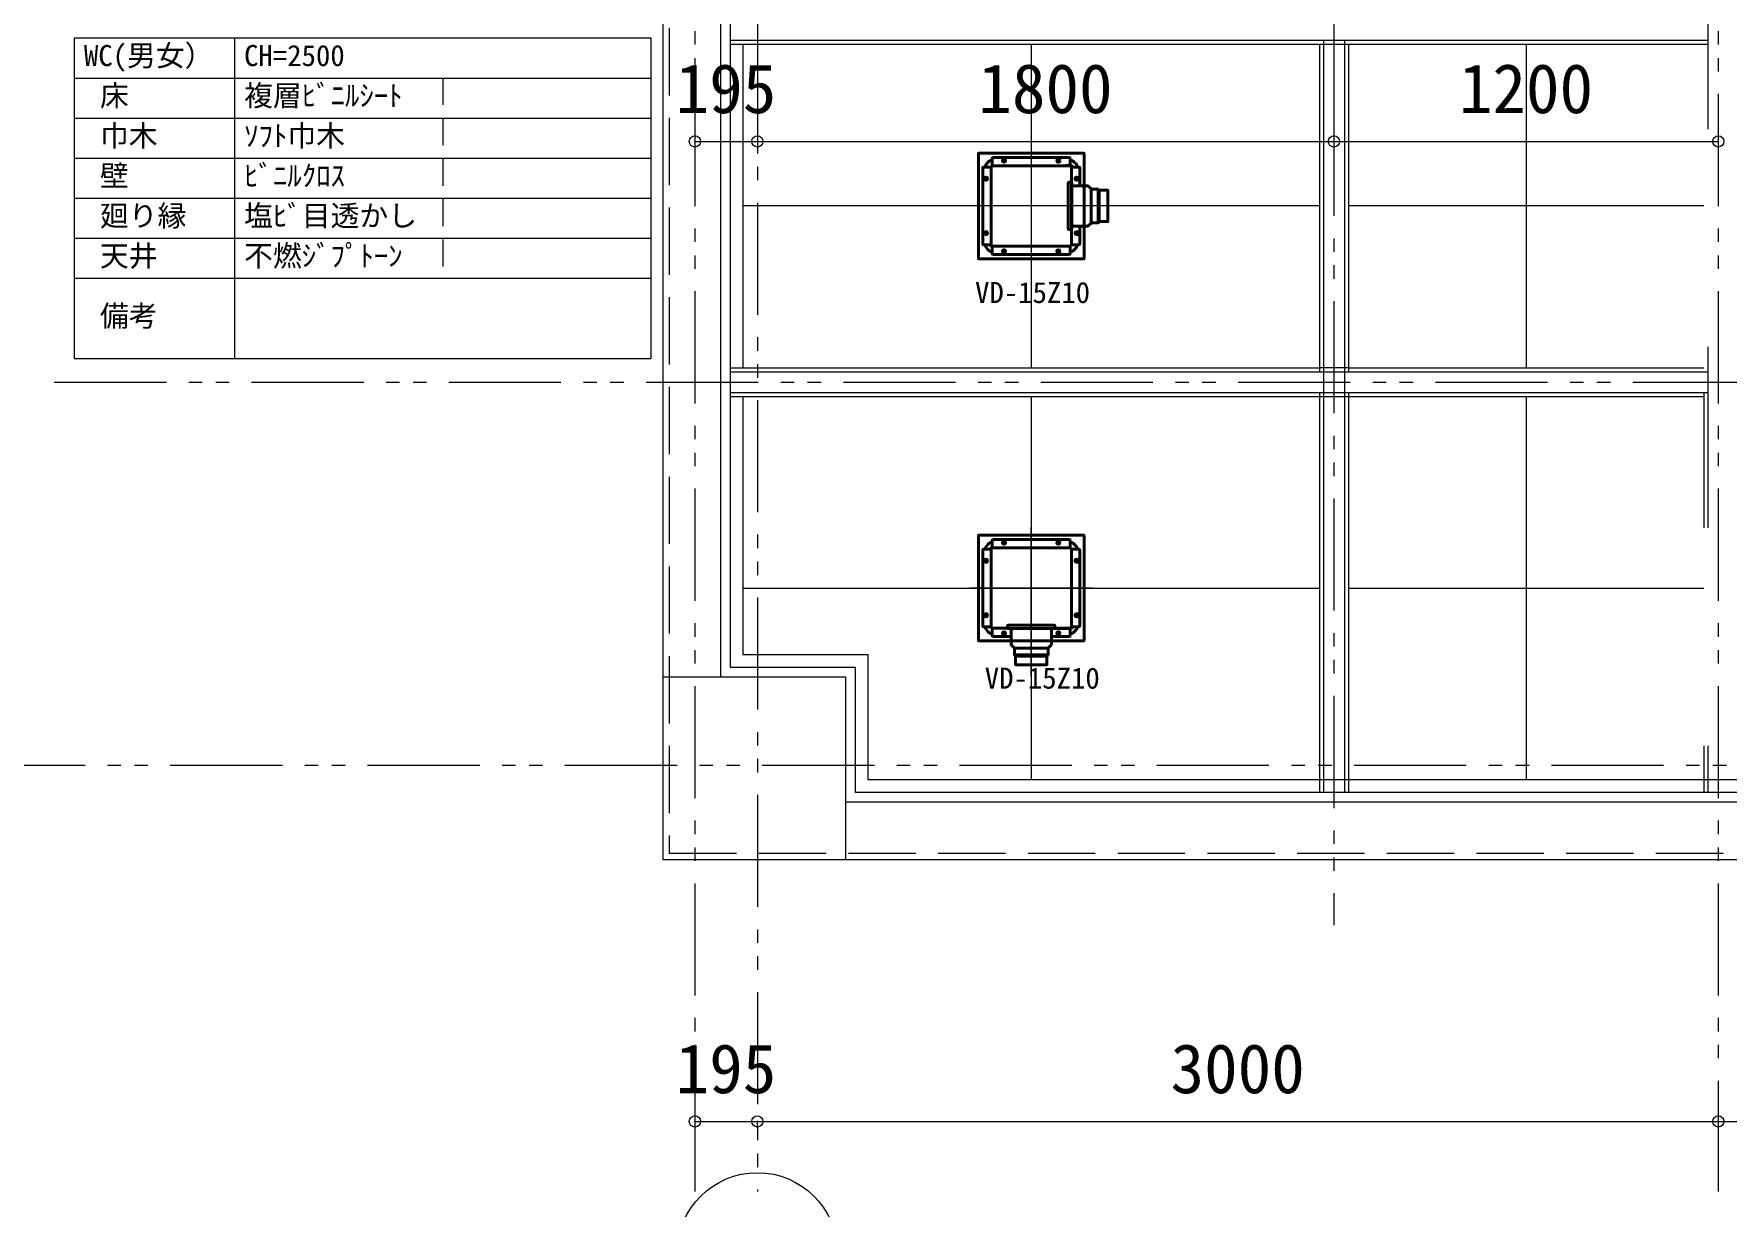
# Model space of a CAD drawing. Units: millimetres at full size. Extents: x -22551 to 92397, y -19340 to 14894.
# Drawn here: x 48363 to 53649, y -7660 to -3998 of the extents above; entities that cross this region are included whole.
import ezdxf
from ezdxf.enums import TextEntityAlignment as Align

# ---------------------------------------------------------------- set-up
doc = ezdxf.new("R2010")
doc.units = ezdxf.units.MM
doc.header["$LTSCALE"] = 70
doc.header["$PDMODE"] = 32
doc.header["$PDSIZE"] = 35
for name, pattern in [('CHAIN2', [12, 9, -1, 1, -1]), ('DASHED1', [1.8, 1.2, -0.6]), ('DASHED3', [4, 3, -1]), ('DOUBLE_CHAIN1', [8.8, 5, -1, 0.6, -0.6, 0.6, -1])]:
    doc.linetypes.add(name, pattern=pattern)
for name, color, linetype, lineweight in [('1-0_1-SP_配管(M00_A-00 １階平面図_190409_150.jww)', 7, 'Continuous', 15), ('2-0_通芯', 7, 'Continuous', 15), ('2-1_躯体', 7, 'Continuous', 15), ('2-2_間仕切り芯', 7, 'DOUBLE_CHAIN1', 15), ('2-3_間仕切り', 7, 'Continuous', 15), ('2-6_3-7', 7, 'Continuous', 15), ('4-4_ジプトーン・ケイカル', 7, 'Continuous', 15), ('9-0_無題1', 5, 'Continuous', 40)]:
    doc.layers.add(name, color=color, linetype=linetype, lineweight=lineweight)
doc.styles.add('ＭＳ ゴシック', font='')
doc.styles.get('ＭＳ ゴシック').set_extended_font_data('MS Gothic')

# ---------------------------------------------------------------- blocks, each defined once
blk = doc.blocks.new('グループ部品-85')
at = {"layer": '9-0_無題1', "color": 7, "linetype": 'CHAIN2', "lineweight": 15}
for p, q in [((51476.52, -6003.55), (51476.52, -5537.42)), ((51667.37, -5727.73), (51284.28, -5727.73))]:
    blk.add_line(p, q, dxfattribs=at)
at = {"layer": '9-0_無題1'}
for p, q in [((51311.52, -5564.23), (51311.52, -5727.73)), ((51311.52, -5564.23), (51311.52, -5727.73)), ((51640.02, -5562.73), (51313.02, -5562.73)), ((51640.02, -5562.73), (51313.02, -5562.73)), ((51336.56, -5596.74), (51341.09, -5592.3)), ((51345.53, -5587.78), (51341.09, -5592.3)), ((51351.02, -5603.23), (51351.02, -5853.23)), ((51602.02, -5602.23), (51352.02, -5602.23)), ((51355.02, -5584.78), (51352.67, -5584.78)), ((51355.02, -5579.23), (51355.02, -5602.23)), ((51358.02, -5576.23), (51476.52, -5576.23)), ((51389.02, -5587.73), (51389.02, -5584.73)), ((51394.02, -5587.73), (51394.02, -5584.73)), ((51595.02, -5576.23), (51476.52, -5576.23)), ((51559.02, -5587.73), (51559.02, -5584.73)), ((51564.02, -5587.73), (51564.02, -5584.73)), ((51598.02, -5579.23), (51598.02, -5602.23)), ((51598.02, -5584.78), (51600.37, -5584.78)), ((51602.02, -5852.63), (51602.02, -5602.23)), ((51607.51, -5587.78), (51611.95, -5592.3)), ((51616.48, -5596.74), (51611.95, -5592.3)), ((51641.52, -5727.73), (51641.52, -5564.23)), ((51641.52, -5727.73), (51641.52, -5564.23)), ((51325.02, -5727.73), (51325.02, -5609.23)), ((51328.02, -5606.23), (51351.02, -5606.23)), ((51336.52, -5640.23), (51333.52, -5640.23)), ((51336.52, -5645.23), (51333.52, -5645.23)), ((51333.56, -5606.23), (51333.56, -5603.88)), ((51625.02, -5606.23), (51602.02, -5606.23)), ((51616.52, -5640.23), (51619.52, -5640.23)), ((51616.52, -5645.23), (51619.52, -5645.23)), ((51619.48, -5606.23), (51619.48, -5603.88)), ((51628.02, -5727.73), (51628.02, -5609.23)), ((51311.52, -5891.23), (51311.52, -5727.73)), ((51311.52, -5891.23), (51311.52, -5727.73)), ((51325.02, -5727.73), (51325.02, -5846.23)), ((51628.02, -5727.73), (51628.02, -5846.23)), ((51641.52, -5727.73), (51641.52, -5891.23)), ((51641.52, -5727.73), (51641.52, -5891.23)), ((51336.52, -5810.23), (51333.52, -5810.23)), ((51616.52, -5810.23), (51619.52, -5810.23)), ((51328.02, -5849.23), (51351.02, -5849.23)), ((51336.52, -5815.23), (51333.52, -5815.23)), ((51333.56, -5849.23), (51333.56, -5851.59)), ((51336.56, -5858.72), (51341.09, -5863.16)), ((51345.53, -5867.69), (51341.09, -5863.16)), ((51351.02, -5853.23), (51402.52, -5853.23)), ((51355.02, -5876.23), (51355.02, -5853.23)), ((51401.52, -5853.83), (51401.52, -5854.33)), ((51401.52, -5853.83), (51601.42, -5853.83)), ((51401.52, -5854.33), (51551.52, -5854.33)), ((51402.52, -5846.23), (51402.52, -5853.83)), ((51405.52, -5843.23), (51547.52, -5843.23)), ((51413.52, -5903.28), (51413.52, -5856.33)), ((51539.52, -5903.28), (51539.52, -5856.33)), ((51550.52, -5846.23), (51550.52, -5853.83)), ((51550.52, -5853.23), (51601.42, -5853.23)), ((51551.52, -5853.83), (51551.52, -5854.33)), ((51598.02, -5876.23), (51598.02, -5853.23)), ((51602.02, -5833.23), (51602.62, -5833.23)), ((51625.02, -5849.23), (51602.02, -5849.23)), ((51602.62, -5833.23), (51602.62, -5852.63)), ((51607.51, -5867.69), (51611.95, -5863.16)), ((51616.48, -5858.72), (51611.95, -5863.16)), ((51616.52, -5815.23), (51619.52, -5815.23)), ((51619.48, -5849.23), (51619.48, -5851.59)), ((51355.02, -5870.69), (51352.67, -5870.69)), ((51358.02, -5879.23), (51413.52, -5879.23)), ((51389.02, -5867.73), (51389.02, -5870.73)), ((51394.02, -5867.73), (51394.02, -5870.73)), ((51414.55, -5905.76), (51423.14, -5914.36)), ((51414.55, -5905.76), (51423.14, -5914.36)), ((51424.02, -5915.23), (51529.02, -5915.23)), ((51424.02, -5916.48), (51424.02, -5935.91)), ((51424.02, -5916.48), (51424.02, -5935.91)), ((51529.02, -5916.48), (51529.02, -5935.91)), ((51529.02, -5916.48), (51529.02, -5935.91)), ((51538.49, -5905.76), (51529.9, -5914.36)), ((51538.49, -5905.76), (51529.9, -5914.36)), ((51595.02, -5879.23), (51539.52, -5879.23)), ((51539.52, -5903.28), (51539.52, -5892.73)), ((51640.02, -5892.73), (51539.52, -5892.73)), ((51559.02, -5867.73), (51559.02, -5870.73)), ((51564.02, -5867.73), (51564.02, -5870.73)), ((51598.02, -5870.69), (51600.37, -5870.69)), ((51529.02, -5936.73), (51424.02, -5936.73)), ((51424.61, -5937.32), (51427.08, -5939.79)), ((51424.61, -5937.32), (51427.08, -5939.79)), ((51427.52, -5940.23), (51525.52, -5940.23)), ((51427.52, -5940.86), (51427.52, -5966.73)), ((51427.52, -5940.86), (51427.52, -5966.73)), ((51428.02, -5967.23), (51525.02, -5967.23)), ((51428.02, -5967.23), (51525.02, -5967.23)), ((51525.52, -5940.86), (51525.52, -5966.73)), ((51525.52, -5940.86), (51525.52, -5966.73)), ((51528.43, -5937.32), (51525.96, -5939.79)), ((51528.43, -5937.32), (51525.96, -5939.79))]:
    blk.add_line(p, q, dxfattribs=at)
for points in [[(51640.02, -5892.73), (51413.52, -5892.73), (51313.02, -5892.73)], [(51413.52, -5903.28), (51413.52, -5892.73), (51313.02, -5892.73)]]:
    blk.add_lwpolyline(points, dxfattribs=at)
for centre in [(51391.52, -5586.23), (51561.52, -5586.23), (51335.02, -5642.73), (51618.02, -5642.73), (51335.02, -5812.73), (51618.02, -5812.73), (51391.52, -5869.23), (51561.52, -5869.23)]:
    blk.add_circle(centre, 5, dxfattribs=at)
for centre, radius, start, end in [((51313.02, -5564.23), 1.5, 90, 180), ((51313.02, -5564.23), 1.5, 90, 180), ((51343.56, -5603.88), 10, 134.44351, 180), ((51352.67, -5594.78), 10, 90, 135.55649), ((51352.02, -5603.23), 1, 90, 180), ((51358.02, -5579.23), 3, 90, 180), ((51391.52, -5584.73), 2.5, 0, 180.00007), ((51391.52, -5587.73), 2.5, 180.00007, 0), ((51561.52, -5584.73), 2.5, 359.99993, 180), ((51561.52, -5587.73), 2.5, 180, 359.99993), ((51595.02, -5579.23), 3, 0, 90), ((51600.37, -5594.78), 10, 44.44351, 90), ((51609.48, -5603.88), 10, 0, 45.55649), ((51640.02, -5564.23), 1.5, 0, 90), ((51640.02, -5564.23), 1.5, 0, 90), ((51328.02, -5609.23), 3, 90, 180), ((51333.52, -5642.73), 2.5, 89.99993, 270), ((51336.52, -5642.73), 2.5, 270, 89.99993), ((51616.52, -5642.73), 2.5, 90.00007, 270), ((51619.52, -5642.73), 2.5, 270, 90.00007), ((51625.02, -5609.23), 3, 0, 90), ((51333.52, -5812.73), 2.5, 90, 270.00007), ((51336.52, -5812.73), 2.5, 270.00007, 90), ((51616.52, -5812.73), 2.5, 90, 269.99993), ((51619.52, -5812.73), 2.5, 269.99993, 90), ((51328.02, -5846.23), 3, 180, 270), ((51343.56, -5851.59), 10, 180, 225.55649), ((51391.52, -5867.73), 2.5, 0, 179.99993), ((51405.52, -5846.23), 3, 90, 180), ((51411.52, -5856.33), 2, 0, 90), ((51541.52, -5856.33), 2, 90, 180), ((51547.52, -5846.23), 3, 0, 90), ((51561.52, -5867.73), 2.5, 0.00007, 180), ((51601.02, -5852.23), 1, 270, 0), ((51601.42, -5852.63), 0.6, 270, 0), ((51601.42, -5852.63), 1.2, 270, 0), ((51609.48, -5851.59), 10, 314.44351, 0), ((51625.02, -5846.23), 3, 270, 0), ((51313.02, -5891.23), 1.5, 180, 270), ((51313.02, -5891.23), 1.5, 180, 270), ((51352.67, -5860.69), 10, 224.44351, 270), ((51358.02, -5876.23), 3, 180, 270), ((51391.52, -5870.73), 2.5, 179.99993, 0), ((51417.02, -5903.28), 3.5, 180, 225), ((51417.02, -5903.28), 3.5, 180, 225), ((51421.02, -5916.48), 3, 0, 45), ((51421.02, -5916.48), 3, 0, 45), ((51532.02, -5916.48), 3, 135, 180), ((51532.02, -5916.48), 3, 135, 180), ((51536.02, -5903.28), 3.5, 315, 0), ((51536.02, -5903.28), 3.5, 315, 0), ((51561.52, -5870.73), 2.5, 180, 0.00007), ((51595.02, -5876.23), 3, 270, 0), ((51600.37, -5860.69), 10, 270, 315.55649), ((51640.02, -5891.23), 1.5, 270, 0), ((51640.02, -5891.23), 1.5, 270, 0), ((51426.02, -5935.91), 2, 180, 225), ((51426.02, -5935.91), 2, 180, 225), ((51426.02, -5940.86), 1.5, 0, 45), ((51426.02, -5940.86), 1.5, 0, 45), ((51428.02, -5966.73), 0.5, 180, 270), ((51428.02, -5966.73), 0.5, 180, 270), ((51525.02, -5966.73), 0.5, 270, 0), ((51525.02, -5966.73), 0.5, 270, 0), ((51527.02, -5940.86), 1.5, 135, 180), ((51527.02, -5940.86), 1.5, 135, 180), ((51527.02, -5935.91), 2, 315, 0), ((51527.02, -5935.91), 2, 315, 0)]:
    blk.add_arc(centre, radius, start, end, dxfattribs=at)
blk = doc.blocks.new('グループ部品-86')
at = {"layer": '9-0_無題1'}
for p, q in [((51311.52, -4371.73), (51311.52, -4698.73)), ((51311.52, -4371.73), (51311.52, -4698.73)), ((51476.52, -4370.23), (51313.02, -4370.23)), ((51476.52, -4370.23), (51313.02, -4370.23)), ((51355.02, -4386.73), (51355.02, -4409.73)), ((51476.52, -4383.73), (51358.02, -4383.73)), ((51476.52, -4370.23), (51640.02, -4370.23)), ((51476.52, -4370.23), (51640.02, -4370.23)), ((51476.52, -4383.73), (51595.02, -4383.73)), ((51598.02, -4386.73), (51598.02, -4409.73)), ((51641.52, -4371.73), (51641.52, -4472.23)), ((51325.02, -4416.73), (51325.02, -4535.23)), ((51328.02, -4413.73), (51351.02, -4413.73)), ((51333.56, -4413.73), (51333.56, -4411.38)), ((51336.56, -4404.24), (51341.09, -4399.8)), ((51345.53, -4395.28), (51341.09, -4399.8)), ((51351.02, -4409.73), (51351.02, -4659.73)), ((51601.42, -4409.73), (51351.02, -4409.73)), ((51355.02, -4392.28), (51352.67, -4392.28)), ((51389.02, -4395.23), (51389.02, -4392.23)), ((51394.02, -4395.23), (51394.02, -4392.23)), ((51559.02, -4395.23), (51559.02, -4392.23)), ((51564.02, -4395.23), (51564.02, -4392.23)), ((51582.02, -4409.13), (51601.42, -4409.13)), ((51582.02, -4409.73), (51582.02, -4409.13)), ((51598.02, -4392.28), (51600.37, -4392.28)), ((51602.02, -4461.23), (51602.02, -4410.33)), ((51625.02, -4413.73), (51602.02, -4413.73)), ((51602.62, -4610.23), (51602.62, -4410.33)), ((51607.51, -4395.28), (51611.95, -4399.8)), ((51616.48, -4404.24), (51611.95, -4399.8)), ((51619.48, -4413.73), (51619.48, -4411.38)), ((51628.02, -4416.73), (51628.02, -4472.23)), ((51336.52, -4447.73), (51333.52, -4447.73)), ((51336.52, -4452.73), (51333.52, -4452.73)), ((51592.02, -4606.23), (51592.02, -4464.23)), ((51595.02, -4461.23), (51602.62, -4461.23)), ((51602.62, -4460.23), (51603.12, -4460.23)), ((51603.12, -4610.23), (51603.12, -4460.23)), ((51652.07, -4472.23), (51605.12, -4472.23)), ((51616.52, -4447.73), (51619.52, -4447.73)), ((51616.52, -4452.73), (51619.52, -4452.73)), ((51652.07, -4472.23), (51641.52, -4472.23)), ((51654.55, -4473.26), (51663.14, -4481.86)), ((51654.55, -4473.26), (51663.14, -4481.86)), ((51664.02, -4587.73), (51664.02, -4482.73)), ((51665.26, -4482.73), (51684.69, -4482.73)), ((51665.26, -4482.73), (51684.69, -4482.73)), ((51685.52, -4482.73), (51685.52, -4587.73)), ((51686.11, -4483.32), (51688.58, -4485.79)), ((51686.11, -4483.32), (51688.58, -4485.79)), ((51689.02, -4584.23), (51689.02, -4486.23)), ((51689.64, -4486.23), (51715.52, -4486.23)), ((51689.64, -4486.23), (51715.52, -4486.23)), ((51716.02, -4583.73), (51716.02, -4486.73)), ((51716.02, -4583.73), (51716.02, -4486.73)), ((51325.02, -4653.73), (51325.02, -4535.23)), ((51652.07, -4598.23), (51605.12, -4598.23)), ((51628.02, -4653.73), (51628.02, -4598.23)), ((51654.55, -4597.21), (51663.14, -4588.61)), ((51654.55, -4597.21), (51663.14, -4588.61)), ((51665.26, -4587.73), (51684.69, -4587.73)), ((51665.26, -4587.73), (51684.69, -4587.73)), ((51686.11, -4587.15), (51688.58, -4584.67)), ((51686.11, -4587.15), (51688.58, -4584.67)), ((51689.64, -4584.23), (51715.52, -4584.23)), ((51689.64, -4584.23), (51715.52, -4584.23)), ((51336.52, -4617.73), (51333.52, -4617.73)), ((51336.52, -4622.73), (51333.52, -4622.73)), ((51595.02, -4609.23), (51602.62, -4609.23)), ((51602.02, -4660.73), (51602.02, -4609.23)), ((51602.62, -4610.23), (51603.12, -4610.23)), ((51616.52, -4617.73), (51619.52, -4617.73)), ((51616.52, -4622.73), (51619.52, -4622.73)), ((51313.02, -4700.23), (51476.52, -4700.23)), ((51313.02, -4700.23), (51476.52, -4700.23)), ((51328.02, -4656.73), (51351.02, -4656.73)), ((51333.56, -4656.73), (51333.56, -4659.09)), ((51336.56, -4666.22), (51341.09, -4670.66)), ((51345.53, -4675.19), (51341.09, -4670.66)), ((51352.02, -4660.73), (51602.02, -4660.73)), ((51355.02, -4678.19), (51352.67, -4678.19)), ((51355.02, -4683.73), (51355.02, -4660.73)), ((51476.52, -4686.73), (51358.02, -4686.73)), ((51389.02, -4675.23), (51389.02, -4678.23)), ((51394.02, -4675.23), (51394.02, -4678.23)), ((51476.52, -4686.73), (51595.02, -4686.73)), ((51640.02, -4700.23), (51476.52, -4700.23)), ((51640.02, -4700.23), (51476.52, -4700.23)), ((51559.02, -4675.23), (51559.02, -4678.23)), ((51564.02, -4675.23), (51564.02, -4678.23)), ((51598.02, -4683.73), (51598.02, -4660.73)), ((51598.02, -4678.19), (51600.37, -4678.19)), ((51625.02, -4656.73), (51602.02, -4656.73)), ((51607.51, -4675.19), (51611.95, -4670.66)), ((51616.48, -4666.22), (51611.95, -4670.66)), ((51619.48, -4656.73), (51619.48, -4659.09))]:
    blk.add_line(p, q, dxfattribs=at)
at = {"layer": '9-0_無題1', "color": 7, "linetype": 'CHAIN2', "lineweight": 15}
for p, q in [((51476.52, -4344.38), (51476.52, -4727.47)), ((51752.34, -4535.23), (51286.21, -4535.23))]:
    blk.add_line(p, q, dxfattribs=at)
at = {"layer": '9-0_無題1'}
for points in [[(51641.52, -4371.73), (51641.52, -4598.23), (51641.52, -4698.73)], [(51652.07, -4598.23), (51641.52, -4598.23), (51641.52, -4698.73)]]:
    blk.add_lwpolyline(points, dxfattribs=at)
for centre in [(51391.52, -4393.73), (51561.52, -4393.73), (51335.02, -4450.23), (51618.02, -4450.23), (51335.02, -4620.23), (51618.02, -4620.23), (51391.52, -4676.73), (51561.52, -4676.73)]:
    blk.add_circle(centre, 5, dxfattribs=at)
for centre, radius, start, end in [((51313.02, -4371.73), 1.5, 90, 180), ((51313.02, -4371.73), 1.5, 90, 180), ((51358.02, -4386.73), 3, 90, 180), ((51595.02, -4386.73), 3, 0, 90), ((51640.02, -4371.73), 1.5, 0, 90), ((51640.02, -4371.73), 1.5, 0, 90), ((51328.02, -4416.73), 3, 90, 180), ((51343.56, -4411.38), 10, 134.44351, 180), ((51352.67, -4402.28), 10, 90, 135.55649), ((51391.52, -4392.23), 2.5, 0, 180.00007), ((51391.52, -4395.23), 2.5, 180.00007, 0), ((51561.52, -4392.23), 2.5, 359.99993, 180), ((51561.52, -4395.23), 2.5, 180, 359.99993), ((51600.37, -4402.28), 10, 44.44351, 90), ((51601.02, -4410.73), 1, 0, 90), ((51601.42, -4410.33), 1.2, 0, 90), ((51601.42, -4410.33), 0.6, 0, 90), ((51609.48, -4411.38), 10, 0, 45.55649), ((51625.02, -4416.73), 3, 0, 90), ((51333.52, -4450.23), 2.5, 89.99993, 270), ((51336.52, -4450.23), 2.5, 270, 89.99993), ((51595.02, -4464.23), 3, 90, 180), ((51605.12, -4470.23), 2, 180, 270), ((51616.52, -4450.23), 2.5, 90.00007, 270), ((51619.52, -4450.23), 2.5, 270, 90.00007), ((51652.07, -4475.73), 3.5, 45, 90), ((51652.07, -4475.73), 3.5, 45, 90), ((51665.26, -4479.73), 3, 225, 270), ((51665.26, -4479.73), 3, 225, 270), ((51684.69, -4484.73), 2, 45, 90), ((51684.69, -4484.73), 2, 45, 90), ((51689.64, -4484.73), 1.5, 225, 270), ((51689.64, -4484.73), 1.5, 225, 270), ((51715.52, -4486.73), 0.5, 0, 90), ((51715.52, -4486.73), 0.5, 0, 90), ((51605.12, -4600.23), 2, 90, 180), ((51652.07, -4594.73), 3.5, 270, 315), ((51652.07, -4594.73), 3.5, 270, 315), ((51665.26, -4590.73), 3, 90, 135), ((51665.26, -4590.73), 3, 90, 135), ((51684.69, -4585.73), 2, 270, 315), ((51684.69, -4585.73), 2, 270, 315), ((51689.64, -4585.73), 1.5, 90, 135), ((51689.64, -4585.73), 1.5, 90, 135), ((51715.52, -4583.73), 0.5, 270, 0), ((51715.52, -4583.73), 0.5, 270, 0), ((51333.52, -4620.23), 2.5, 90, 270.00007), ((51336.52, -4620.23), 2.5, 270.00007, 90), ((51595.02, -4606.23), 3, 180, 270), ((51616.52, -4620.23), 2.5, 90, 269.99993), ((51619.52, -4620.23), 2.5, 269.99993, 90), ((51313.02, -4698.73), 1.5, 180, 270), ((51313.02, -4698.73), 1.5, 180, 270), ((51328.02, -4653.73), 3, 180, 270), ((51343.56, -4659.09), 10, 180, 225.55649), ((51352.67, -4668.19), 10, 224.44351, 270), ((51352.02, -4659.73), 1, 180, 270), ((51358.02, -4683.73), 3, 180, 270), ((51391.52, -4675.23), 2.5, 0, 179.99993), ((51391.52, -4678.23), 2.5, 179.99993, 0), ((51561.52, -4675.23), 2.5, 0.00007, 180), ((51561.52, -4678.23), 2.5, 180, 0.00007), ((51595.02, -4683.73), 3, 270, 0), ((51600.37, -4668.19), 10, 270, 315.55649), ((51609.48, -4659.09), 10, 314.44351, 0), ((51625.02, -4653.73), 3, 270, 0), ((51640.02, -4698.73), 1.5, 270, 0), ((51640.02, -4698.73), 1.5, 270, 0)]:
    blk.add_arc(centre, radius, start, end, dxfattribs=at)

msp = doc.modelspace()

# ---------------------------------------------------------------- linework, layer by layer
at = {"layer": '1-0_1-SP_配管(M00_A-00 １階平面図_190409_150.jww)'}
for p, q in [((52421.52, -3905.03), (52421.52, -4333.77)), ((50426.52, -4199.74), (50426.52, -4333.77)), ((50621.52, -4241.3), (50621.52, -4333.77)), ((53621.52, -4267.75), (53621.52, -4333.77)), ((50426.52, -4333.77), (50621.52, -4333.77)), ((50621.52, -4333.77), (52421.52, -4333.77)), ((52421.52, -4333.77), (53621.52, -4333.77)), ((50426.52, -7307.9), (50426.52, -7392.82)), ((53621.52, -7337.93), (53621.52, -7392.82)), ((50426.52, -7392.82), (50621.52, -7392.82)), ((50621.52, -7392.82), (53621.52, -7392.82)), ((50621.52, -7413.7), (50621.52, -7392.82)), ((53621.52, -7392.82), (56621.52, -7392.82))]:
    msp.add_line(p, q, dxfattribs=at)
for p in [(50426.52, -4333.77), (50621.52, -4333.77), (52421.52, -4333.77), (53621.52, -4333.77), (50426.52, -7392.82), (50621.52, -7392.82), (53621.52, -7392.82)]:
    msp.add_point(p, dxfattribs=at)
at = {"layer": '2-0_通芯', "linetype": 'DOUBLE_CHAIN1'}
for p, q in [((50621.52, 10874.77), (50621.52, -7611.2)), ((50426.52, 7518.34), (50426.52, -7611.2)), ((45708.82, -6280.23), (92121.52, -6280.23))]:
    msp.add_line(p, q, dxfattribs=at)
at = {"layer": '2-0_通芯'}
msp.add_circle((50621.52, -7802.73), 250, dxfattribs=at)
at = {"layer": '2-1_躯体'}
for p, q in [((50326.52, -900.23), (50326.52, -6575.23)), ((50506.52, -2005.23), (50506.52, -6005.23)), ((50326.52, -6005.23), (50896.52, -6005.23)), ((50896.52, -6005.23), (50896.52, -6575.23)), ((50896.52, -6395.23), (53866.52, -6395.23)), ((50326.52, -6575.23), (53906.52, -6575.23))]:
    msp.add_line(p, q, dxfattribs=at)
at = {"layer": '2-1_躯体', "linetype": 'DASHED3'}
for p, q in [((50346.52, -900.23), (50346.52, -6555.23)), ((50346.52, -6555.23), (53906.52, -6555.23))]:
    msp.add_line(p, q, dxfattribs=at)
at = {"layer": '2-2_間仕切り芯'}
for p, q in [((53621.52, 7518.34), (53621.52, -7611.2)), ((52421.52, -3600.44), (52421.52, -6779.75)), ((48426.52, -5085.23), (54064.82, -5085.23))]:
    msp.add_line(p, q, dxfattribs=at)
at = {"layer": '2-3_間仕切り'}
for p, q in [((53589.02, -1209.23), (53589.02, -4295.23)), ((50536.52, -4017.73), (53589.02, -4017.73)), ((50536.52, -4030.23), (52389.02, -4030.23)), ((50576.52, -4030.23), (50576.52, -5040.23)), ((52376.52, -4030.23), (52376.52, -4975.23)), ((52389.02, -4017.73), (52389.02, -4295.23)), ((52389.02, -4030.23), (52454.02, -4030.23)), ((52454.02, -4017.73), (52454.02, -4975.23)), ((52454.02, -4030.23), (53589.02, -4030.23)), ((52466.52, -4030.23), (52466.52, -4295.23)), ((52389.02, -4295.23), (52389.02, -6220.23)), ((52466.52, -4295.23), (52466.52, -5052.73)), ((52376.52, -4975.23), (52376.52, -5052.73)), ((52454.02, -4975.23), (52454.02, -6220.23)), ((53589.02, -4975.23), (53589.02, -5540.23)), ((50536.52, -5040.23), (52376.52, -5040.23)), ((50536.52, -5052.73), (52454.02, -5052.73)), ((52466.52, -5040.23), (52376.52, -5040.23)), ((52454.02, -5052.73), (53589.02, -5052.73)), ((52466.52, -5040.23), (53576.52, -5040.23)), ((50536.52, -5117.73), (52454.02, -5117.73)), ((52376.52, -5117.73), (52376.52, -5540.23)), ((52454.02, -5117.73), (53589.02, -5117.73)), ((52466.52, -5117.73), (52466.52, -5540.23)), ((53576.52, -5117.73), (53576.52, -5540.23)), ((50536.52, -5130.23), (52376.52, -5130.23)), ((50576.52, -5130.23), (50576.52, -5935.23)), ((52376.52, -5130.23), (52466.52, -5130.23)), ((52466.52, -5130.23), (53576.52, -5130.23)), ((52376.52, -5540.23), (52376.52, -6365.23)), ((52466.52, -5540.23), (52466.52, -6365.23)), ((52389.02, -6220.23), (52389.02, -6365.23)), ((52454.02, -6220.23), (52454.02, -6365.23)), ((53576.52, -6220.23), (53576.52, -6365.23)), ((53589.02, -6220.23), (53589.02, -6365.23)), ((50966.52, -6325.23), (53881.52, -6325.23))]:
    msp.add_line(p, q, dxfattribs=at)
for points in [[(50536.52, -2035.23), (50536.52, -5975.23), (50926.52, -5975.23), (50926.52, -6365.23), (56316.52, -6365.23)], [(50576.52, -5935.23), (50966.52, -5935.23), (50966.52, -6325.23)]]:
    msp.add_lwpolyline(points, dxfattribs=at)
at = {"layer": '2-6_3-7'}
for p, q in [((48489.15, -4011), (48489.15, -5011)), ((48989.15, -4011), (48989.15, -5011)), ((48489.15, -4136), (50289.15, -4136)), ((48489.15, -4261), (50289.15, -4261)), ((48489.15, -4386), (50289.15, -4386)), ((48489.15, -4511), (50289.15, -4511)), ((48489.15, -4636), (50289.15, -4636)), ((48489.15, -4761), (50289.15, -4761)), ((48489.15, -5011), (50289.15, -5011))]:
    msp.add_line(p, q, dxfattribs=at)
at = {"layer": '2-6_3-7', "linetype": 'DASHED1'}
msp.add_line((49639.15, -4136), (49639.15, -4761), dxfattribs=at)
at = {"layer": '2-6_3-7'}
msp.add_lwpolyline([(48489.15, -4011), (50289.15, -4011), (50289.15, -5011)], dxfattribs=at)
at = {"layer": '4-4_ジプトーン・ケイカル'}
for p, q in [((51476.52, -4030.23), (51476.52, -5040.23)), ((53021.52, -4030.23), (53021.52, -5040.23)), ((52376.52, -4535.23), (50576.52, -4535.23)), ((53576.52, -4535.23), (52466.52, -4535.23)), ((51476.52, -5130.23), (51476.52, -6325.23)), ((53021.52, -5130.23), (53021.52, -6325.23)), ((50576.52, -5727.73), (52376.52, -5727.73)), ((52466.52, -5727.73), (53576.52, -5727.73))]:
    msp.add_line(p, q, dxfattribs=at)

# ---------------------------------------------------------------- block references
at = {"layer": '9-0_無題1'}
for name in ['グループ部品-86', 'グループ部品-85']:
    msp.add_blockref(name, (0, 0), dxfattribs=at)

# ---------------------------------------------------------------- texts
at = {"layer": '1-0_1-SP_配管(M00_A-00 １階平面図_190409_150.jww)', "style": 'ＭＳ ゴシック'}
for s, p in [('195', (50366.52, -4291.77)), ('1800', (51311.52, -4291.77)), ('1200', (52811.52, -4291.77)), ('195', (50366.52, -7350.82)), ('3000', (51911.52, -7350.82))]:
    msp.add_text(s, height=154, dxfattribs=at).set_placement(p, align=Align.BOTTOM_LEFT)
at = {"layer": '2-6_3-7', "style": 'ＭＳ ゴシック'}
for s, p in [('WC(男女）', (48519.15, -4118.5)), ('CH=2500', (49019.15, -4118.5)), ('床', (48569.15, -4243.5)), ('複層ﾋﾞﾆﾙｼｰﾄ', (49019.15, -4243.5)), ('巾木', (48569.15, -4368.5)), ('ｿﾌﾄ巾木', (49019.15, -4368.5)), ('壁', (48569.15, -4493.5)), ('ﾋﾞﾆﾙｸﾛｽ', (49019.15, -4493.5)), ('廻り縁', (48569.15, -4618.5)), ('塩ﾋﾞ目透かし', (49019.15, -4618.5)), ('天井', (48569.15, -4743.5)), ('不燃ｼﾞﾌﾟﾄｰﾝ', (49019.15, -4743.5)), ('備考', (48569.15, -4931))]:
    msp.add_text(s, height=65.98, dxfattribs=at).set_placement(p, align=Align.BOTTOM_LEFT)
at = {"layer": '9-0_無題1', "color": 7, "style": 'ＭＳ ゴシック'}
for p in [(51301.12, -4858.08), (51331.39, -6061.75)]:
    msp.add_text('VD-15Z10', height=65.98, dxfattribs=at).set_placement(p, align=Align.BOTTOM_LEFT)

doc.saveas('drawing.dxf')
